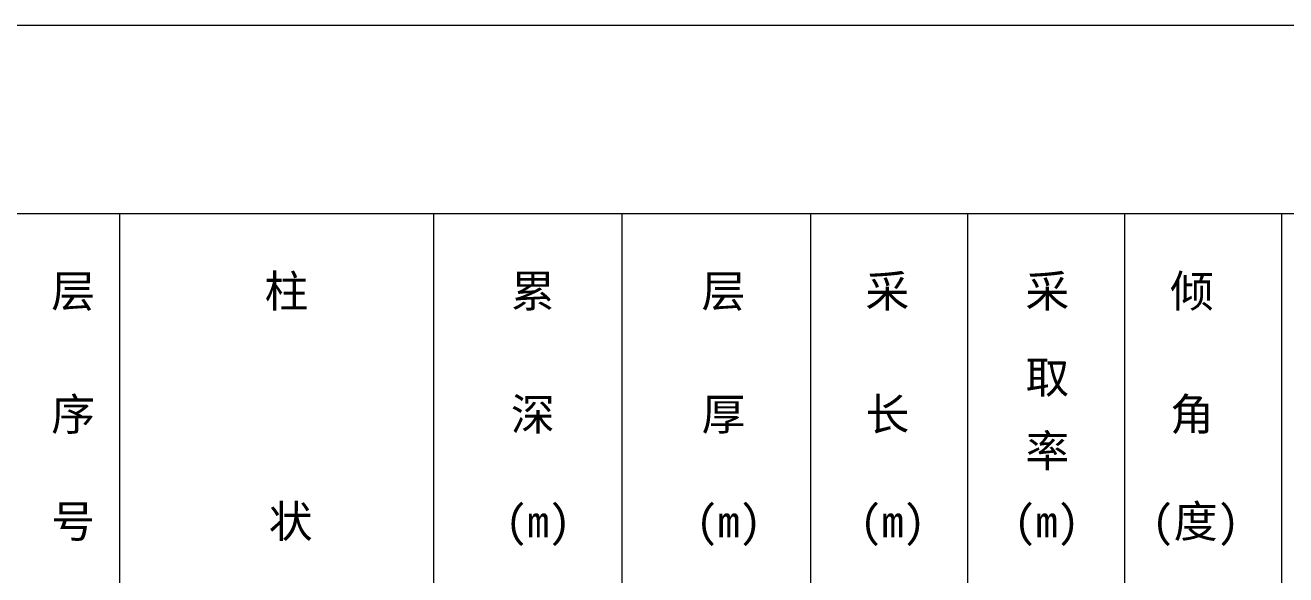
# Model space of a CAD drawing. Header units: inches. Extents: x -27 to 109, y -598 to 26.
# Drawn here: x 15.88 to 31.94, y 1.09 to 8.1 of the extents above; entities that cross this region are included whole.
import ezdxf

# ---------------------------------------------------------------- set-up
doc = ezdxf.new("R2010")
doc.units = ezdxf.units.IN
doc.header["$MEASUREMENT"] = 0
doc.layers.get('0').update_dxf_attribs({"lineweight": 0})
doc.styles.add('宋体', font='')
doc.styles.get('宋体').set_extended_font_data('宋体')

msp = doc.modelspace()

# ---------------------------------------------------------------- linework, layer by layer
at = {"lineweight": 15}
for points in [[(-23.918, 8.096), (105.882, 8.096)], [(-23.918, 5.696), (105.882, 5.696)], [(17.082, 5.696), (17.082, 0.896)], [(21.082, 5.696), (21.082, 0.896)], [(23.482, 5.696), (23.482, 0.896)], [(25.882, 5.696), (25.882, 0.896)], [(27.882, 5.696), (27.882, 0.896)], [(29.882, 5.696), (29.882, 0.896)], [(31.882, 5.696), (31.882, 0.896)]]:
    msp.add_lwpolyline(points, dxfattribs=at)

# ---------------------------------------------------------------- texts
at = {"style": '宋体'}
for s, height, p in [('层', 0.409, (16.213, 4.505)), ('柱', 0.409, (18.929, 4.505)), ('累', 0.409, (22.068, 4.505)), ('层', 0.409, (24.496, 4.505)), ('采', 0.409, (26.584, 4.505)), ('采', 0.409, (28.621, 4.505)), ('倾', 0.409, (30.463, 4.505)), ('取', 0.409, (28.621, 3.407)), ('序', 0.409, (16.213, 2.935)), ('深', 0.409, (22.068, 2.935)), ('厚', 0.409, (24.496, 2.935)), ('长', 0.409, (26.584, 2.935)), ('角', 0.409, (30.463, 2.935)), ('率', 0.409, (28.621, 2.468)), ('号', 0.409, (16.213, 1.57)), ('状', 0.409, (18.984, 1.57)), ('(m)', 0.4092, (21.996, 1.57)), ('(m)', 0.4092, (24.424, 1.57)), ('(m)', 0.4092, (26.512, 1.57)), ('(m)', 0.4092, (28.473, 1.57)), ('(度)', 0.4092, (30.231, 1.57))]:
    msp.add_text(s, height=height, dxfattribs=at).set_placement(p)

doc.saveas('drawing.dxf')
